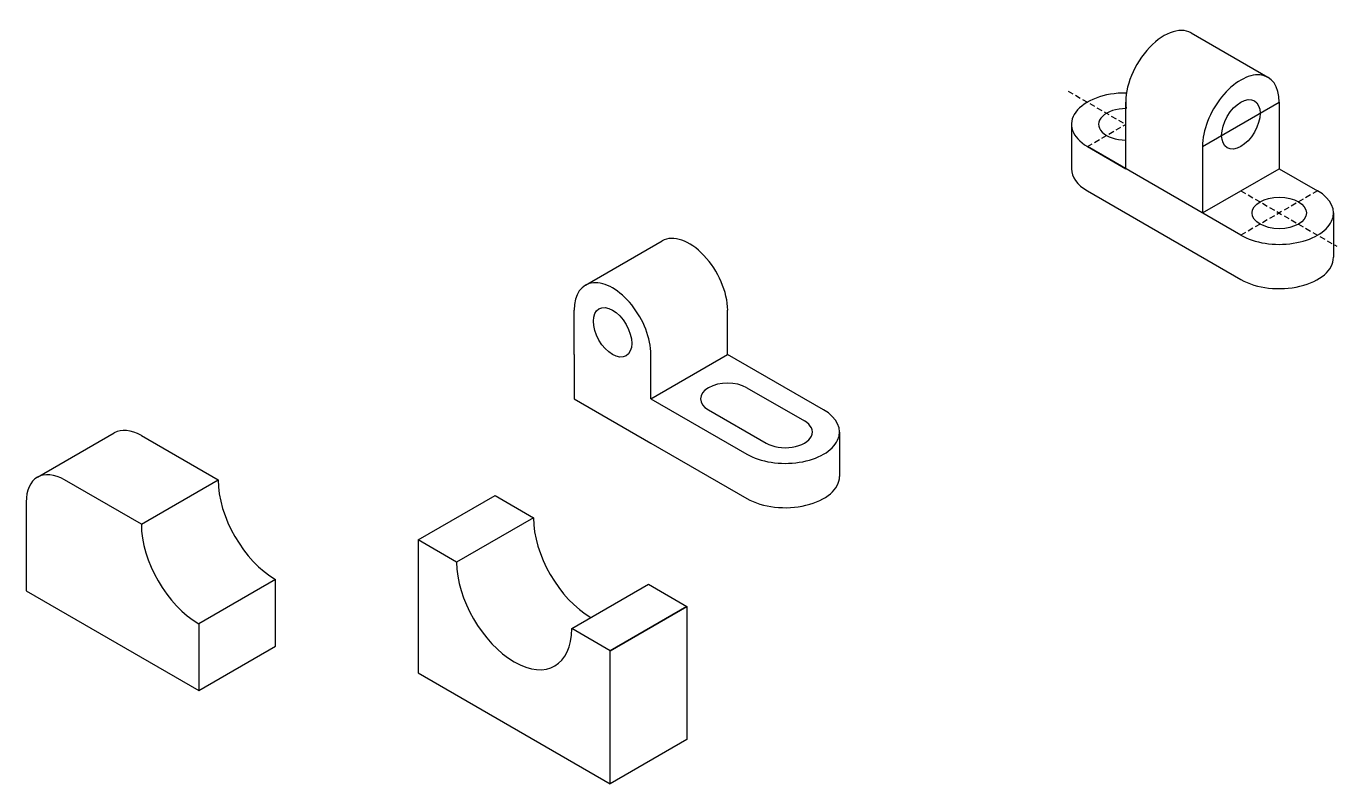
# Model space of a CAD drawing. Header units: inches. Extents: x 1 to 60.1, y -5.8 to 28.4.
import ezdxf

# ---------------------------------------------------------------- set-up
doc = ezdxf.new("R2010")
doc.units = ezdxf.units.IN
doc.header["$MEASUREMENT"] = 0
doc.linetypes.add('HIDDEN', pattern=[0.375, 0.25, -0.125])

msp = doc.modelspace()

# ---------------------------------------------------------------- linework, layer by layer
for p, q in [((53.575, 28.046), (57.039, 26.046)), ((50.618, 21.925), (50.618, 24.925)), ((54.082, 22.925), (57.546, 24.925)), ((57.546, 24.925), (57.546, 21.925)), ((48.168, 23.925), (48.168, 21.925)), ((55.814, 18.925), (48.886, 22.925)), ((48.886, 22.925), (50.618, 21.925)), ((54.082, 22.925), (54.082, 19.925)), ((54.082, 19.925), (57.546, 21.925)), ((57.546, 21.925), (59.278, 20.925)), ((48.886, 20.925), (55.814, 16.925)), ((59.996, 19.925), (59.996, 17.925)), ((26.232, 16.664), (29.696, 18.664)), ((25.725, 13.543), (25.725, 15.543)), ((32.653, 13.543), (32.653, 15.543)), ((25.725, 13.543), (25.725, 11.543)), ((29.189, 11.543), (32.653, 13.543)), ((29.189, 11.543), (29.189, 13.543)), ((36.983, 11.043), (32.653, 13.543)), ((33.519, 12.043), (36.117, 10.543)), ((25.725, 11.543), (29.189, 9.543)), ((29.189, 11.543), (33.519, 9.043)), ((31.787, 11.043), (34.385, 9.543)), ((1.502, 8.006), (4.966, 10.006)), ((6.191, 9.884), (9.655, 7.884)), ((29.189, 9.543), (33.519, 7.043)), ((37.701, 10.043), (37.701, 8.043)), ((6.191, 5.884), (2.727, 7.884)), ((6.191, 5.884), (9.655, 7.884)), ((18.69, 5.173), (22.154, 7.173)), ((22.154, 7.173), (23.886, 6.173)), ((0.995, 6.884), (0.995, 2.884)), ((23.886, 6.173), (20.422, 4.173)), ((20.422, 4.173), (18.69, 5.173)), ((20.422, 4.173), (18.69, 5.173)), ((18.69, 5.173), (18.69, -0.827)), ((12.253, 3.384), (8.789, 1.384)), ((12.253, 0.384), (12.253, 3.384)), ((25.618, 1.173), (29.082, 3.173)), ((29.082, 3.173), (30.814, 2.173)), ((0.995, 2.884), (8.789, -1.616)), ((30.814, 2.173), (27.35, 0.173)), ((27.35, 0.173), (30.814, 2.173)), ((30.814, 2.173), (30.814, -3.827)), ((8.789, 1.384), (8.789, -1.616)), ((27.35, 0.173), (25.618, 1.173)), ((8.789, -1.616), (12.253, 0.384)), ((27.35, -5.827), (27.35, 0.173)), ((18.69, -0.827), (27.35, -5.827)), ((30.814, -3.827), (27.35, -5.827))]:
    msp.add_line(p, q)
at = {"linetype": 'HIDDEN'}
for p, q in [((48.02, 25.425), (50.618, 23.925)), ((48.886, 22.925), (50.618, 23.925)), ((59.278, 20.925), (55.814, 18.925)), ((55.814, 20.925), (60.144, 18.425))]:
    msp.add_line(p, q, dxfattribs=at)
for centre, major_axis, start_param, end_param in [((52.35, 25.925), (-1.225, -2.121), 3.141593, 5.650712), ((55.814, 23.925), (-1.225, -2.121), 2.356194, 5.497787), ((50.618, 23.925), (-2.449, 0), 4.698501, 7.068583), ((50.618, 23.925), (-1.225, 0), 4.695884, 7.853982), ((50.618, 21.925), (-2.449, 0), 0, 0.785398), ((57.546, 19.925), (-2.449, 0), 0.785398, 3.926991), ((30.921, 16.543), (1.225, -2.121), 0.785398, 3.141593), ((57.546, 17.925), (-2.449, 0), 0.785398, 3.141593), ((27.457, 14.543), (1.225, -2.121), 0.785398, 3.926991), ((32.653, 11.543), (-1.225, 0), 3.926991, 7.068583), ((35.251, 10.043), (-2.449, 0), 0.785398, 3.926991), ((6.191, 7.884), (1.225, -2.121), 8.63938, 9.424778), ((35.251, 10.043), (-1.225, 0), 0.785398, 3.926991), ((2.727, 5.884), (1.225, -2.121), 2.356194, 3.926991), ((12.253, 6.384), (1.837, -3.182), 3.926991, 5.497787), ((35.251, 8.043), (-2.449, 0), 0.785398, 3.141593), ((26.484, 4.673), (1.837, -3.182), 3.926991, 5.497787), ((8.789, 4.384), (1.837, -3.182), 3.926991, 5.497787), ((23.02, 2.673), (1.837, -3.182), 3.926991, 7.068583)]:
    msp.add_ellipse(centre, major_axis=major_axis, ratio=0.57735, start_param=start_param, end_param=end_param)
for centre, major_axis in [((55.814, 23.925), (-0.612, -1.061)), ((57.546, 19.925), (-1.225, 0)), ((27.457, 14.543), (0.612, -1.061))]:
    msp.add_ellipse(centre, major_axis=major_axis, ratio=0.57735)

doc.saveas('drawing.dxf')
